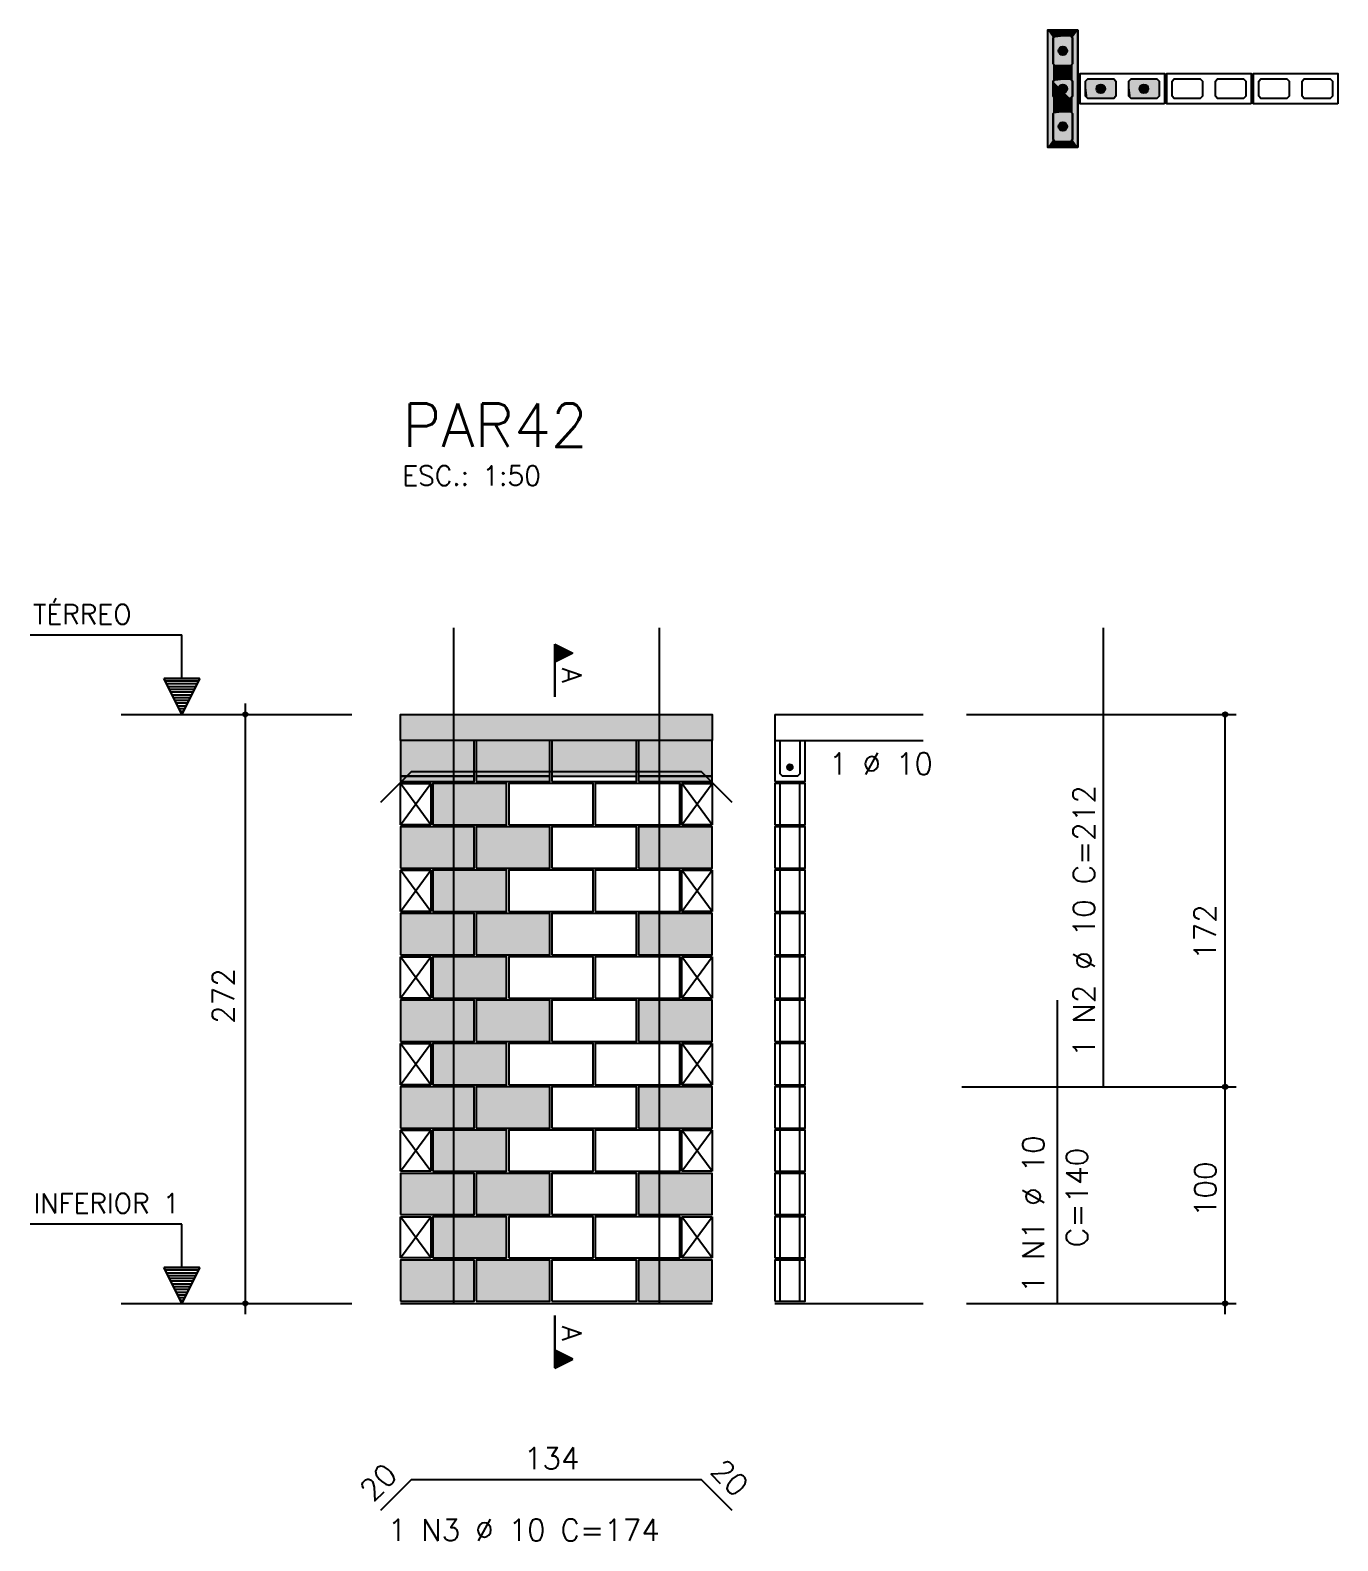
# Model space of a CAD drawing. Extents: x -1.9 to 86, y -1.6 to 60.9.
# Drawn here: x 38.68 to 50.76, y 31.31 to 45.26 of the extents above; entities that cross this region are included whole.
import ezdxf

# ---------------------------------------------------------------- set-up
doc = ezdxf.new("R2010")
doc.units = 0
doc.header["$MEASUREMENT"] = 0
for name, color, linetype in [('PENA_01', 1, 'CONTINUOUS'), ('PENA_02', 2, 'CONTINUOUS'), ('PENA_03', 3, 'CONTINUOUS'), ('PENA_05', 5, 'CONTINUOUS'), ('PENA_06', 6, 'CONTINUOUS'), ('PENA_09', 254, 'CONTINUOUS'), ('PENA_11', 252, 'CONTINUOUS'), ('PENA_19', 240, 'CONTINUOUS'), ('PENA_21', 100, 'CONTINUOUS')]:
    doc.layers.add(name, color=color, linetype=linetype)
doc.styles.get("Standard").update_dxf_attribs({"font": 'ROMANS.SHX'})

msp = doc.modelspace()

# ---------------------------------------------------------------- linework, layer by layer
at = {"layer": 'PENA_01', "linetype": 'Continuous'}
for p, q in [((39.519921, 38.945299), (41.650785, 38.945299)), ((42.098277, 38.375299), (42.778277, 38.375299)), ((42.798277, 38.375299), (43.478277, 38.375299)), ((43.498277, 38.375299), (44.278277, 38.375299)), ((44.298277, 38.375299), (44.978277, 38.375299)), ((39.519921, 33.505299), (41.650785, 33.505299))]:
    msp.add_line(p, q, dxfattribs=at)
for points in [[(48.286331, 44.933259), (48.306331, 44.953259), (48.306331, 45.193259), (48.286331, 45.213259), (48.146331, 45.213259), (48.126331, 45.193259), (48.126331, 44.953259), (48.146331, 44.933259), (48.286331, 44.933259)], [(48.286331, 44.633259), (48.306331, 44.653259), (48.306331, 44.793259), (48.286331, 44.813259), (48.146331, 44.813259), (48.126331, 44.793259), (48.126331, 44.653259), (48.146331, 44.633259), (48.286331, 44.633259)], [(48.706331, 44.653259), (48.686331, 44.633259), (48.446331, 44.633259), (48.426331, 44.653259), (48.426331, 44.793259), (48.446331, 44.813259), (48.686331, 44.813259), (48.706331, 44.793259), (48.706331, 44.653259)], [(49.106331, 44.653259), (49.086331, 44.633259), (48.846331, 44.633259), (48.826331, 44.653259), (48.826331, 44.793259), (48.846331, 44.813259), (49.086331, 44.813259), (49.106331, 44.793259), (49.106331, 44.653259)], [(49.506331, 44.653259), (49.486331, 44.633259), (49.246331, 44.633259), (49.226331, 44.653259), (49.226331, 44.793259), (49.246331, 44.813259), (49.486331, 44.813259), (49.506331, 44.793259), (49.506331, 44.653259)], [(49.906331, 44.653259), (49.886331, 44.633259), (49.646331, 44.633259), (49.626331, 44.653259), (49.626331, 44.793259), (49.646331, 44.813259), (49.886331, 44.813259), (49.906331, 44.793259), (49.906331, 44.653259)], [(50.306331, 44.653259), (50.286331, 44.633259), (50.046331, 44.633259), (50.026331, 44.653259), (50.026331, 44.793259), (50.046331, 44.813259), (50.286331, 44.813259), (50.306331, 44.793259), (50.306331, 44.653259)], [(50.706331, 44.653259), (50.686331, 44.633259), (50.446331, 44.633259), (50.426331, 44.653259), (50.426331, 44.793259), (50.446331, 44.813259), (50.686331, 44.813259), (50.706331, 44.793259), (50.706331, 44.653259)], [(48.286331, 44.233259), (48.306331, 44.253259), (48.306331, 44.493259), (48.286331, 44.513259), (48.146331, 44.513259), (48.126331, 44.493259), (48.126331, 44.253259), (48.146331, 44.233259), (48.286331, 44.233259)]]:
    msp.add_lwpolyline(points, dxfattribs=at)
at = {"layer": 'PENA_02', "linetype": 'Continuous'}
for p, q in [((48.356331, 45.263259), (48.076331, 45.263259)), ((48.076331, 45.263259), (48.076331, 44.183259)), ((48.356331, 44.183259), (48.356331, 45.263259)), ((48.076331, 44.183259), (48.356331, 44.183259)), ((42.098277, 37.925299), (42.098277, 38.305299)), ((42.098277, 38.305299), (42.378277, 38.305299)), ((42.378277, 38.305299), (42.378277, 37.925299)), ((44.698277, 37.925299), (44.698277, 38.305299)), ((44.698277, 38.305299), (44.978277, 38.305299)), ((44.978277, 38.305299), (44.978277, 37.925299)), ((42.378277, 37.925299), (42.098277, 37.925299)), ((44.978277, 37.925299), (44.698277, 37.925299)), ((42.098277, 37.125299), (42.098277, 37.505299)), ((42.098277, 37.505299), (42.378277, 37.505299)), ((42.378277, 37.505299), (42.378277, 37.125299)), ((44.698277, 37.125299), (44.698277, 37.505299)), ((44.698277, 37.505299), (44.978277, 37.505299)), ((44.978277, 37.505299), (44.978277, 37.125299)), ((42.378277, 37.125299), (42.098277, 37.125299)), ((44.978277, 37.125299), (44.698277, 37.125299)), ((42.098277, 36.325299), (42.098277, 36.705299)), ((42.098277, 36.705299), (42.378277, 36.705299)), ((42.378277, 36.705299), (42.378277, 36.325299)), ((44.698277, 36.325299), (44.698277, 36.705299)), ((44.698277, 36.705299), (44.978277, 36.705299)), ((44.978277, 36.705299), (44.978277, 36.325299)), ((42.378277, 36.325299), (42.098277, 36.325299)), ((44.978277, 36.325299), (44.698277, 36.325299)), ((42.098277, 35.525299), (42.098277, 35.905299)), ((42.098277, 35.905299), (42.378277, 35.905299)), ((42.378277, 35.905299), (42.378277, 35.525299)), ((44.698277, 35.525299), (44.698277, 35.905299)), ((44.698277, 35.905299), (44.978277, 35.905299)), ((44.978277, 35.905299), (44.978277, 35.525299)), ((42.378277, 35.525299), (42.098277, 35.525299)), ((44.978277, 35.525299), (44.698277, 35.525299)), ((42.098277, 34.725299), (42.098277, 35.105299)), ((42.098277, 35.105299), (42.378277, 35.105299)), ((42.378277, 35.105299), (42.378277, 34.725299)), ((44.698277, 34.725299), (44.698277, 35.105299)), ((44.698277, 35.105299), (44.978277, 35.105299)), ((44.978277, 35.105299), (44.978277, 34.725299)), ((42.378277, 34.725299), (42.098277, 34.725299)), ((44.978277, 34.725299), (44.698277, 34.725299)), ((42.098277, 33.925299), (42.098277, 34.305299)), ((42.098277, 34.305299), (42.378277, 34.305299)), ((42.378277, 34.305299), (42.378277, 33.925299)), ((44.698277, 33.925299), (44.698277, 34.305299)), ((44.698277, 34.305299), (44.978277, 34.305299)), ((44.978277, 34.305299), (44.978277, 33.925299)), ((42.378277, 33.925299), (42.098277, 33.925299)), ((44.978277, 33.925299), (44.698277, 33.925299)), ((42.098277, 33.505299), (44.978277, 33.505299))]:
    msp.add_line(p, q, dxfattribs=at)
for points in [[(49.156331, 44.583259), (48.376331, 44.583259), (48.376331, 44.863259), (49.156331, 44.863259), (49.156331, 44.583259)], [(49.956331, 44.583259), (49.176331, 44.583259), (49.176331, 44.863259), (49.956331, 44.863259), (49.956331, 44.583259)], [(50.756331, 44.583259), (49.976331, 44.583259), (49.976331, 44.863259), (50.756331, 44.863259), (50.756331, 44.583259)], [(42.098277, 38.705299), (42.098277, 38.945299), (44.978277, 38.945299), (44.978277, 38.705299), (42.098277, 38.705299)], [(42.098277, 38.325299), (42.778277, 38.325299), (42.778277, 38.705299), (42.098277, 38.705299), (42.098277, 38.325299)], [(42.798277, 38.325299), (43.478277, 38.325299), (43.478277, 38.705299), (42.798277, 38.705299), (42.798277, 38.325299)], [(43.498277, 38.325299), (44.278277, 38.325299), (44.278277, 38.705299), (43.498277, 38.705299), (43.498277, 38.325299)], [(44.298277, 38.325299), (44.978277, 38.325299), (44.978277, 38.705299), (44.298277, 38.705299), (44.298277, 38.325299)], [(42.398277, 37.925299), (43.078277, 37.925299), (43.078277, 38.305299), (42.398277, 38.305299), (42.398277, 37.925299)], [(43.098277, 37.925299), (43.878277, 37.925299), (43.878277, 38.305299), (43.098277, 38.305299), (43.098277, 37.925299)], [(43.898277, 37.925299), (44.678277, 37.925299), (44.678277, 38.305299), (43.898277, 38.305299), (43.898277, 37.925299)], [(42.098277, 37.525299), (42.778277, 37.525299), (42.778277, 37.905299), (42.098277, 37.905299), (42.098277, 37.525299)], [(42.798277, 37.525299), (43.478277, 37.525299), (43.478277, 37.905299), (42.798277, 37.905299), (42.798277, 37.525299)], [(43.498277, 37.525299), (44.278277, 37.525299), (44.278277, 37.905299), (43.498277, 37.905299), (43.498277, 37.525299)], [(44.298277, 37.525299), (44.978277, 37.525299), (44.978277, 37.905299), (44.298277, 37.905299), (44.298277, 37.525299)], [(42.398277, 37.125299), (43.078277, 37.125299), (43.078277, 37.505299), (42.398277, 37.505299), (42.398277, 37.125299)], [(43.098277, 37.125299), (43.878277, 37.125299), (43.878277, 37.505299), (43.098277, 37.505299), (43.098277, 37.125299)], [(43.898277, 37.125299), (44.678277, 37.125299), (44.678277, 37.505299), (43.898277, 37.505299), (43.898277, 37.125299)], [(42.098277, 36.725299), (42.778277, 36.725299), (42.778277, 37.105299), (42.098277, 37.105299), (42.098277, 36.725299)], [(42.798277, 36.725299), (43.478277, 36.725299), (43.478277, 37.105299), (42.798277, 37.105299), (42.798277, 36.725299)], [(43.498277, 36.725299), (44.278277, 36.725299), (44.278277, 37.105299), (43.498277, 37.105299), (43.498277, 36.725299)], [(44.298277, 36.725299), (44.978277, 36.725299), (44.978277, 37.105299), (44.298277, 37.105299), (44.298277, 36.725299)], [(42.398277, 36.325299), (43.078277, 36.325299), (43.078277, 36.705299), (42.398277, 36.705299), (42.398277, 36.325299)], [(43.098277, 36.325299), (43.878277, 36.325299), (43.878277, 36.705299), (43.098277, 36.705299), (43.098277, 36.325299)], [(43.898277, 36.325299), (44.678277, 36.325299), (44.678277, 36.705299), (43.898277, 36.705299), (43.898277, 36.325299)], [(42.098277, 35.925299), (42.778277, 35.925299), (42.778277, 36.305299), (42.098277, 36.305299), (42.098277, 35.925299)], [(42.798277, 35.925299), (43.478277, 35.925299), (43.478277, 36.305299), (42.798277, 36.305299), (42.798277, 35.925299)], [(43.498277, 35.925299), (44.278277, 35.925299), (44.278277, 36.305299), (43.498277, 36.305299), (43.498277, 35.925299)], [(44.298277, 35.925299), (44.978277, 35.925299), (44.978277, 36.305299), (44.298277, 36.305299), (44.298277, 35.925299)], [(42.398277, 35.525299), (43.078277, 35.525299), (43.078277, 35.905299), (42.398277, 35.905299), (42.398277, 35.525299)], [(43.098277, 35.525299), (43.878277, 35.525299), (43.878277, 35.905299), (43.098277, 35.905299), (43.098277, 35.525299)], [(43.898277, 35.525299), (44.678277, 35.525299), (44.678277, 35.905299), (43.898277, 35.905299), (43.898277, 35.525299)], [(42.098277, 35.125299), (42.778277, 35.125299), (42.778277, 35.505299), (42.098277, 35.505299), (42.098277, 35.125299)], [(42.798277, 35.125299), (43.478277, 35.125299), (43.478277, 35.505299), (42.798277, 35.505299), (42.798277, 35.125299)], [(43.498277, 35.125299), (44.278277, 35.125299), (44.278277, 35.505299), (43.498277, 35.505299), (43.498277, 35.125299)], [(44.298277, 35.125299), (44.978277, 35.125299), (44.978277, 35.505299), (44.298277, 35.505299), (44.298277, 35.125299)], [(42.398277, 34.725299), (43.078277, 34.725299), (43.078277, 35.105299), (42.398277, 35.105299), (42.398277, 34.725299)], [(43.098277, 34.725299), (43.878277, 34.725299), (43.878277, 35.105299), (43.098277, 35.105299), (43.098277, 34.725299)], [(43.898277, 34.725299), (44.678277, 34.725299), (44.678277, 35.105299), (43.898277, 35.105299), (43.898277, 34.725299)], [(42.098277, 34.325299), (42.778277, 34.325299), (42.778277, 34.705299), (42.098277, 34.705299), (42.098277, 34.325299)], [(42.798277, 34.325299), (43.478277, 34.325299), (43.478277, 34.705299), (42.798277, 34.705299), (42.798277, 34.325299)], [(43.498277, 34.325299), (44.278277, 34.325299), (44.278277, 34.705299), (43.498277, 34.705299), (43.498277, 34.325299)], [(44.298277, 34.325299), (44.978277, 34.325299), (44.978277, 34.705299), (44.298277, 34.705299), (44.298277, 34.325299)], [(42.398277, 33.925299), (43.078277, 33.925299), (43.078277, 34.305299), (42.398277, 34.305299), (42.398277, 33.925299)], [(43.098277, 33.925299), (43.878277, 33.925299), (43.878277, 34.305299), (43.098277, 34.305299), (43.098277, 33.925299)], [(43.898277, 33.925299), (44.678277, 33.925299), (44.678277, 34.305299), (43.898277, 34.305299), (43.898277, 33.925299)], [(42.098277, 33.525299), (42.778277, 33.525299), (42.778277, 33.905299), (42.098277, 33.905299), (42.098277, 33.525299)], [(42.798277, 33.525299), (43.478277, 33.525299), (43.478277, 33.905299), (42.798277, 33.905299), (42.798277, 33.525299)], [(43.498277, 33.525299), (44.278277, 33.525299), (44.278277, 33.905299), (43.498277, 33.905299), (43.498277, 33.525299)], [(44.298277, 33.525299), (44.978277, 33.525299), (44.978277, 33.905299), (44.298277, 33.905299), (44.298277, 33.525299)]]:
    msp.add_lwpolyline(points, dxfattribs=at)
for centre, radius in [((40.666067, 38.945299), 0.02), ((40.666067, 38.945299), 0.01), ((49.716328, 38.945299), 0.02), ((49.716328, 38.945299), 0.01), ((49.716328, 35.505299), 0.02), ((49.716328, 35.505299), 0.01), ((40.666067, 33.505299), 0.02), ((40.666067, 33.505299), 0.01), ((49.716328, 33.505299), 0.02), ((49.716328, 33.505299), 0.01)]:
    msp.add_circle(centre, radius, dxfattribs=at)
at = {"layer": 'PENA_03', "linetype": 'Continuous'}
for p, q in [((40.07892, 39.677164), (38.67892, 39.677164)), ((40.07892, 39.277164), (40.07892, 39.677164)), ((40.08032, 39.277164), (40.08032, 39.678564)), ((43.523933, 39.106614), (43.523933, 39.592996)), ((43.523933, 39.592996), (43.689866, 39.51003)), ((43.524628, 39.591868), (43.688305, 39.51003)), ((43.689866, 39.51003), (43.524628, 39.427411)), ((43.524629, 39.591868), (43.524629, 39.428191)), ((43.688305, 39.51003), (43.524629, 39.428191)), ((43.536697, 39.586614), (43.536697, 39.433445)), ((43.549461, 39.580232), (43.549461, 39.439827)), ((43.562225, 39.57385), (43.562225, 39.446209)), ((43.574989, 39.567468), (43.574989, 39.452591)), ((43.587753, 39.561086), (43.587753, 39.458973)), ((43.600517, 39.554704), (43.600517, 39.465355)), ((43.613281, 39.548322), (43.613281, 39.471737)), ((43.626045, 39.54194), (43.626045, 39.478119)), ((43.638809, 39.535558), (43.638809, 39.484501)), ((43.651573, 39.529176), (43.651573, 39.490883)), ((43.664338, 39.522794), (43.664338, 39.497265)), ((43.677102, 39.516412), (43.677102, 39.503648)), ((43.524629, 39.427411), (43.524629, 39.106614)), ((40.07962, 38.945299), (39.913687, 39.277164)), ((39.913687, 39.277164), (40.07892, 39.277164)), ((40.07962, 38.948421), (39.915943, 39.275773)), ((40.243296, 39.275773), (39.915943, 39.275773)), ((40.232789, 39.251636), (39.92645, 39.251636)), ((40.220025, 39.226108), (39.939215, 39.226108)), ((40.207261, 39.20058), (39.951979, 39.20058)), ((40.245553, 39.277164), (40.07962, 38.945299)), ((40.243296, 39.275774), (40.07962, 38.94842)), ((40.08032, 39.277164), (40.245553, 39.277164)), ((40.194496, 39.175052), (39.964743, 39.175052)), ((40.181732, 39.149524), (39.977507, 39.149524)), ((40.168968, 39.123996), (39.990271, 39.123996)), ((40.156204, 39.098468), (40.003035, 39.098468)), ((40.14344, 39.07294), (40.015799, 39.07294)), ((40.130676, 39.047412), (40.028563, 39.047412)), ((40.117912, 39.021884), (40.041327, 39.021884)), ((40.105148, 38.996355), (40.054091, 38.996355)), ((40.092384, 38.970827), (40.066856, 38.970827)), ((40.666067, 33.404766), (40.666067, 39.045299)), ((45.556333, 38.945299), (45.556333, 38.325299)), ((45.556333, 38.945299), (46.927012, 38.945299)), ((47.327012, 38.945299), (49.816328, 38.945299)), ((49.716328, 33.404766), (49.716328, 38.945299)), ((45.556333, 38.705299), (46.927012, 38.705299)), ((42.378277, 37.925299), (42.098277, 38.305299)), ((42.098277, 37.925299), (42.378277, 38.305299)), ((44.978277, 37.925299), (44.698277, 38.305299)), ((44.698277, 37.925299), (44.978277, 38.305299)), ((45.606333, 37.925299), (45.606333, 38.305299)), ((45.786333, 37.925299), (45.786333, 38.305299)), ((45.606333, 37.525299), (45.606333, 37.905299)), ((45.786333, 37.525299), (45.786333, 37.905299)), ((42.378277, 37.125299), (42.098277, 37.505299)), ((42.098277, 37.125299), (42.378277, 37.505299)), ((44.978277, 37.125299), (44.698277, 37.505299)), ((44.698277, 37.125299), (44.978277, 37.505299)), ((45.606333, 37.125299), (45.606333, 37.505299)), ((45.786333, 37.125299), (45.786333, 37.505299)), ((45.606333, 36.725299), (45.606333, 37.105299)), ((45.786333, 36.725299), (45.786333, 37.105299)), ((42.378277, 36.325299), (42.098277, 36.705299)), ((42.098277, 36.325299), (42.378277, 36.705299)), ((44.978277, 36.325299), (44.698277, 36.705299)), ((44.698277, 36.325299), (44.978277, 36.705299)), ((45.606333, 36.325299), (45.606333, 36.705299)), ((45.786333, 36.325299), (45.786333, 36.705299)), ((45.606333, 35.925299), (45.606333, 36.305299)), ((45.786333, 35.925299), (45.786333, 36.305299)), ((42.378277, 35.525299), (42.098277, 35.905299)), ((42.098277, 35.525299), (42.378277, 35.905299)), ((44.978277, 35.525299), (44.698277, 35.905299)), ((44.698277, 35.525299), (44.978277, 35.905299)), ((45.606333, 35.525299), (45.606333, 35.905299)), ((45.786333, 35.525299), (45.786333, 35.905299)), ((45.606333, 35.125299), (45.606333, 35.505299)), ((45.786333, 35.125299), (45.786333, 35.505299)), ((47.285081, 35.505299), (49.816328, 35.505299)), ((42.378277, 34.725299), (42.098277, 35.105299)), ((42.098277, 34.725299), (42.378277, 35.105299)), ((44.978277, 34.725299), (44.698277, 35.105299)), ((44.698277, 34.725299), (44.978277, 35.105299)), ((45.606333, 34.725299), (45.606333, 35.105299)), ((45.786333, 34.725299), (45.786333, 35.105299)), ((45.606333, 34.325299), (45.606333, 34.705299)), ((45.786333, 34.325299), (45.786333, 34.705299)), ((40.07892, 34.237164), (38.67892, 34.237164)), ((40.07892, 33.837164), (40.07892, 34.237164)), ((40.08032, 33.837164), (40.08032, 34.238564)), ((42.378277, 33.925299), (42.098277, 34.305299)), ((42.098277, 33.925299), (42.378277, 34.305299)), ((44.978277, 33.925299), (44.698277, 34.305299)), ((44.698277, 33.925299), (44.978277, 34.305299)), ((45.606333, 33.925299), (45.606333, 34.305299)), ((45.786333, 33.925299), (45.786333, 34.305299)), ((45.606333, 33.525299), (45.606333, 33.905299)), ((45.786333, 33.525299), (45.786333, 33.905299)), ((40.07962, 33.505299), (39.913687, 33.837164)), ((39.913687, 33.837164), (40.07892, 33.837164)), ((40.07962, 33.508421), (39.915943, 33.835773)), ((40.243296, 33.835773), (39.915943, 33.835773)), ((40.232789, 33.811636), (39.92645, 33.811636)), ((40.220025, 33.786108), (39.939215, 33.786108)), ((40.207261, 33.76058), (39.951979, 33.76058)), ((40.245553, 33.837164), (40.07962, 33.505299)), ((40.243296, 33.835774), (40.07962, 33.50842)), ((40.08032, 33.837164), (40.245553, 33.837164)), ((40.194496, 33.735052), (39.964743, 33.735052)), ((40.181732, 33.709524), (39.977507, 33.709524)), ((40.168968, 33.683996), (39.990271, 33.683996)), ((40.156204, 33.658468), (40.003035, 33.658468)), ((40.14344, 33.63294), (40.015799, 33.63294)), ((40.130676, 33.607412), (40.028563, 33.607412)), ((40.117912, 33.581884), (40.041327, 33.581884)), ((40.105148, 33.556355), (40.054091, 33.556355)), ((40.092384, 33.530827), (40.066856, 33.530827)), ((45.556333, 33.505299), (46.927012, 33.505299)), ((47.327012, 33.505299), (49.816328, 33.505299)), ((43.523933, 33.394441), (43.523933, 32.908059)), ((43.524629, 33.073644), (43.524629, 33.394441)), ((43.689866, 32.991025), (43.524628, 33.073644)), ((43.524629, 32.909187), (43.524629, 33.072864)), ((43.688305, 32.991025), (43.524629, 33.072864)), ((43.536697, 32.914441), (43.536697, 33.06761)), ((43.523933, 32.908059), (43.689866, 32.991025)), ((43.524628, 32.909187), (43.688305, 32.991025)), ((43.549461, 32.920823), (43.549461, 33.061228)), ((43.562225, 32.927205), (43.562225, 33.054846)), ((43.574989, 32.933587), (43.574989, 33.048464)), ((43.587753, 32.939969), (43.587753, 33.042082)), ((43.600517, 32.946351), (43.600517, 33.0357)), ((43.613281, 32.952733), (43.613281, 33.029318)), ((43.626045, 32.959115), (43.626045, 33.022936)), ((43.638809, 32.965497), (43.638809, 33.016554)), ((43.651573, 32.971879), (43.651573, 33.010172)), ((43.664338, 32.978261), (43.664338, 33.00379)), ((43.677102, 32.984643), (43.677102, 32.997407))]:
    msp.add_line(p, q, dxfattribs=at)
for points in [[(48.286331, 45.213259), (48.306331, 45.193259), (48.306331, 44.953259), (48.286331, 44.933259), (48.146331, 44.933259), (48.126331, 44.953259), (48.126331, 45.193259), (48.146331, 45.213259), (48.286331, 45.213259)], [(48.126331, 44.793259), (48.146331, 44.813259), (48.286331, 44.813259), (48.306331, 44.793259), (48.306331, 44.653259), (48.286331, 44.633259), (48.146331, 44.633259), (48.126331, 44.653259), (48.126331, 44.793259)], [(48.426331, 44.793259), (48.446331, 44.813259), (48.686331, 44.813259), (48.706331, 44.793259), (48.706331, 44.653259), (48.686331, 44.633259), (48.446331, 44.633259), (48.426331, 44.653259), (48.426331, 44.793259)], [(48.826331, 44.793259), (48.846331, 44.813259), (49.086331, 44.813259), (49.106331, 44.793259), (49.106331, 44.653259), (49.086331, 44.633259), (48.846331, 44.633259), (48.826331, 44.653259), (48.826331, 44.793259)], [(48.286331, 44.513259), (48.306331, 44.493259), (48.306331, 44.253259), (48.286331, 44.233259), (48.146331, 44.233259), (48.126331, 44.253259), (48.126331, 44.493259), (48.146331, 44.513259), (48.286331, 44.513259)], [(45.556333, 38.325299), (45.836333, 38.325299), (45.836333, 38.705299)], [(45.786333, 38.705299), (45.786333, 38.395299), (45.766333, 38.375299), (45.626333, 38.375299), (45.606333, 38.395299), (45.606333, 38.705299)], [(45.720882, 38.456289), (45.71872, 38.466457), (45.71261, 38.474867), (45.703607, 38.480065), (45.693268, 38.481152), (45.683382, 38.47794), (45.675656, 38.470984), (45.671428, 38.461487), (45.671428, 38.451091), (45.675656, 38.441594), (45.683382, 38.434638), (45.693268, 38.431426), (45.703607, 38.432512), (45.71261, 38.43771), (45.71872, 38.44612), (45.720882, 38.456289)], [(45.556333, 37.925299), (45.836333, 37.925299), (45.836333, 38.305299), (45.556333, 38.305299), (45.556333, 37.925299)], [(45.556333, 37.525299), (45.836333, 37.525299), (45.836333, 37.905299), (45.556333, 37.905299), (45.556333, 37.525299)], [(45.556333, 37.125299), (45.836333, 37.125299), (45.836333, 37.505299), (45.556333, 37.505299), (45.556333, 37.125299)], [(45.556333, 36.725299), (45.836333, 36.725299), (45.836333, 37.105299), (45.556333, 37.105299), (45.556333, 36.725299)], [(45.556333, 36.325299), (45.836333, 36.325299), (45.836333, 36.705299), (45.556333, 36.705299), (45.556333, 36.325299)], [(45.556333, 35.925299), (45.836333, 35.925299), (45.836333, 36.305299), (45.556333, 36.305299), (45.556333, 35.925299)], [(45.556333, 35.525299), (45.836333, 35.525299), (45.836333, 35.905299), (45.556333, 35.905299), (45.556333, 35.525299)], [(45.556333, 35.125299), (45.836333, 35.125299), (45.836333, 35.505299), (45.556333, 35.505299), (45.556333, 35.125299)], [(45.556333, 34.725299), (45.836333, 34.725299), (45.836333, 35.105299), (45.556333, 35.105299), (45.556333, 34.725299)], [(45.556333, 34.325299), (45.836333, 34.325299), (45.836333, 34.705299), (45.556333, 34.705299), (45.556333, 34.325299)], [(45.556333, 33.925299), (45.836333, 33.925299), (45.836333, 34.305299), (45.556333, 34.305299), (45.556333, 33.925299)], [(45.556333, 33.525299), (45.836333, 33.525299), (45.836333, 33.905299), (45.556333, 33.905299), (45.556333, 33.525299)]]:
    msp.add_lwpolyline(points, dxfattribs=at)
for centre, radius in [((48.216331, 45.073259), 0.04), ((48.216331, 44.723259), 0.04), ((48.566331, 44.723259), 0.04), ((48.966331, 44.723259), 0.04), ((48.216331, 44.373259), 0.04), ((45.695882, 38.456289), 0.025)]:
    msp.add_circle(centre, radius, dxfattribs=at)
for points in [[(48.256331, 45.073259), (48.196331, 45.1079), (48.178743, 45.08694)], [(48.256331, 45.073259), (48.178743, 45.08694), (48.178743, 45.059578)], [(48.256331, 45.073259), (48.178743, 45.059578), (48.196331, 45.038618)], [(48.256331, 45.073259), (48.223277, 45.112652), (48.196331, 45.1079)], [(48.256331, 45.073259), (48.196331, 45.038618), (48.223277, 45.033867)], [(48.256331, 45.073259), (48.246973, 45.098971), (48.223277, 45.112652)], [(48.256331, 45.073259), (48.223277, 45.033867), (48.246973, 45.047548)], [(48.256331, 45.073259), (48.246973, 45.047548), (48.256331, 45.073259)], [(48.256331, 44.723259), (48.196331, 44.7579), (48.178743, 44.73694)], [(48.256331, 44.723259), (48.178743, 44.73694), (48.178743, 44.709578)], [(48.256331, 44.723259), (48.178743, 44.709578), (48.196331, 44.688618)], [(48.256331, 44.723259), (48.223277, 44.762652), (48.196331, 44.7579)], [(48.256331, 44.723259), (48.196331, 44.688618), (48.223277, 44.683867)], [(48.256331, 44.723259), (48.246973, 44.748971), (48.223277, 44.762652)], [(48.256331, 44.723259), (48.223277, 44.683867), (48.246973, 44.697548)], [(48.256331, 44.723259), (48.246973, 44.697548), (48.256331, 44.723259)], [(48.606331, 44.723259), (48.546331, 44.7579), (48.528743, 44.73694)], [(48.606331, 44.723259), (48.528743, 44.73694), (48.528743, 44.709578)], [(48.606331, 44.723259), (48.528743, 44.709578), (48.546331, 44.688618)], [(48.606331, 44.723259), (48.573277, 44.762652), (48.546331, 44.7579)], [(48.606331, 44.723259), (48.546331, 44.688618), (48.573277, 44.683867)], [(48.606331, 44.723259), (48.596973, 44.748971), (48.573277, 44.762652)], [(48.606331, 44.723259), (48.573277, 44.683867), (48.596973, 44.697548)], [(48.606331, 44.723259), (48.596973, 44.697548), (48.606331, 44.723259)], [(49.006331, 44.723259), (48.946331, 44.7579), (48.928743, 44.73694)], [(49.006331, 44.723259), (48.928743, 44.73694), (48.928743, 44.709578)], [(49.006331, 44.723259), (48.928743, 44.709578), (48.946331, 44.688618)], [(49.006331, 44.723259), (48.973277, 44.762652), (48.946331, 44.7579)], [(49.006331, 44.723259), (48.946331, 44.688618), (48.973277, 44.683867)], [(49.006331, 44.723259), (48.996973, 44.748971), (48.973277, 44.762652)], [(49.006331, 44.723259), (48.973277, 44.683867), (48.996973, 44.697548)], [(49.006331, 44.723259), (48.996973, 44.697548), (49.006331, 44.723259)], [(48.256331, 44.373259), (48.196331, 44.4079), (48.178743, 44.38694)], [(48.256331, 44.373259), (48.178743, 44.38694), (48.178743, 44.359578)], [(48.256331, 44.373259), (48.178743, 44.359578), (48.196331, 44.338618)], [(48.256331, 44.373259), (48.223277, 44.412652), (48.196331, 44.4079)], [(48.256331, 44.373259), (48.196331, 44.338618), (48.223277, 44.333867)], [(48.256331, 44.373259), (48.246973, 44.398971), (48.223277, 44.412652)], [(48.256331, 44.373259), (48.223277, 44.333867), (48.246973, 44.347548)], [(48.256331, 44.373259), (48.246973, 44.347548), (48.256331, 44.373259)], [(45.720882, 38.456289), (45.675656, 38.470984), (45.671428, 38.461487)], [(45.720882, 38.456289), (45.671428, 38.461487), (45.671428, 38.451091)], [(45.720882, 38.456289), (45.671428, 38.451091), (45.675656, 38.441594)], [(45.720882, 38.456289), (45.683382, 38.47794), (45.672389, 38.464839)], [(45.720882, 38.456289), (45.672389, 38.464839), (45.672389, 38.447738)], [(45.720882, 38.456289), (45.672389, 38.447738), (45.683382, 38.434638)], [(45.720882, 38.456289), (45.683382, 38.47794), (45.675656, 38.470984)], [(45.720882, 38.456289), (45.675656, 38.441594), (45.683382, 38.434638)], [(45.720882, 38.456289), (45.693268, 38.481152), (45.683382, 38.47794)], [(45.720882, 38.456289), (45.700223, 38.480909), (45.683382, 38.47794)], [(45.720882, 38.456289), (45.683382, 38.434638), (45.700223, 38.431669)], [(45.720882, 38.456289), (45.683382, 38.434638), (45.693268, 38.431426)], [(45.720882, 38.456289), (45.703607, 38.480065), (45.693268, 38.481152)], [(45.720882, 38.456289), (45.693268, 38.431426), (45.703607, 38.432512)], [(45.720882, 38.456289), (45.715033, 38.472359), (45.700223, 38.480909)], [(45.720882, 38.456289), (45.700223, 38.431669), (45.715033, 38.440219)], [(45.720882, 38.456289), (45.71261, 38.474867), (45.703607, 38.480065)], [(45.720882, 38.456289), (45.703607, 38.432512), (45.71261, 38.43771)], [(45.720882, 38.456289), (45.71872, 38.466457), (45.71261, 38.474867)], [(45.720882, 38.456289), (45.71261, 38.43771), (45.71872, 38.44612)], [(45.720882, 38.456289), (45.715033, 38.440219), (45.720882, 38.456289)], [(45.720882, 38.456289), (45.71872, 38.44612), (45.720882, 38.456289)]]:
    msp.add_solid(points, dxfattribs=at)
at = {"layer": 'PENA_05', "linetype": 'Continuous'}
for p, q in [((48.592578, 35.505299), (48.592578, 39.745299)), ((42.198277, 38.415299), (41.915434, 38.132456)), ((44.878277, 38.415299), (42.198277, 38.415299)), ((45.16112, 38.132456), (44.878277, 38.415299)), ((48.166654, 33.505299), (48.166654, 36.305299)), ((42.198277, 31.875011), (41.915434, 31.592168)), ((44.878277, 31.875011), (42.198277, 31.875011)), ((45.16112, 31.592168), (44.878277, 31.875011))]:
    msp.add_line(p, q, dxfattribs=at)
for points in [[(42.588277, 39.745299), (42.588277, 33.505299)], [(44.487754, 39.745299), (44.487754, 33.505299)]]:
    msp.add_lwpolyline(points, dxfattribs=at)
at = {"layer": 'PENA_09', "linetype": 'Continuous'}
for points in [[(42.098277, 38.375299), (42.778277, 38.375299), (42.778277, 38.705299), (42.098277, 38.705299), (42.098277, 38.375299)], [(42.798277, 38.375299), (43.478277, 38.375299), (43.478277, 38.705299), (42.798277, 38.705299), (42.798277, 38.375299)], [(43.498277, 38.375299), (44.278277, 38.375299), (44.278277, 38.705299), (43.498277, 38.705299), (43.498277, 38.375299)], [(44.298277, 38.375299), (44.978277, 38.375299), (44.978277, 38.705299), (44.298277, 38.705299), (44.298277, 38.375299)]]:
    msp.add_lwpolyline(points, dxfattribs=at)
for points in [[(42.098277, 38.375299), (42.778277, 38.375299), (42.778277, 38.705299)], [(42.098277, 38.375299), (42.778277, 38.705299), (42.098277, 38.705299)], [(42.098277, 38.375299), (42.098277, 38.705299), (42.098277, 38.375299)], [(42.798277, 38.375299), (43.478277, 38.375299), (43.478277, 38.705299)], [(42.798277, 38.375299), (43.478277, 38.705299), (42.798277, 38.705299)], [(42.798277, 38.375299), (42.798277, 38.705299), (42.798277, 38.375299)], [(43.498277, 38.375299), (44.278277, 38.375299), (44.278277, 38.705299)], [(43.498277, 38.375299), (44.278277, 38.705299), (43.498277, 38.705299)], [(43.498277, 38.375299), (43.498277, 38.705299), (43.498277, 38.375299)], [(44.298277, 38.375299), (44.978277, 38.375299), (44.978277, 38.705299)], [(44.298277, 38.375299), (44.978277, 38.705299), (44.298277, 38.705299)], [(44.298277, 38.375299), (44.298277, 38.705299), (44.298277, 38.375299)]]:
    msp.add_solid(points, dxfattribs=at)
at = {"layer": 'PENA_11', "linetype": 'Continuous'}
for points in [[(48.286331, 45.213259), (48.146331, 44.933259), (48.126331, 44.953259)], [(48.286331, 45.213259), (48.126331, 44.953259), (48.126331, 45.193259)], [(48.286331, 45.213259), (48.126331, 45.193259), (48.146331, 45.213259)], [(48.286331, 45.213259), (48.286331, 44.933259), (48.146331, 44.933259)], [(48.286331, 45.213259), (48.146331, 45.213259), (48.286331, 45.213259)], [(48.286331, 45.213259), (48.306331, 45.193259), (48.306331, 44.953259)], [(48.286331, 45.213259), (48.306331, 44.953259), (48.286331, 44.933259)], [(48.126331, 44.793259), (48.146331, 44.813259), (48.286331, 44.813259)], [(48.126331, 44.793259), (48.286331, 44.813259), (48.306331, 44.793259)], [(48.126331, 44.793259), (48.306331, 44.793259), (48.306331, 44.653259)], [(48.126331, 44.793259), (48.306331, 44.653259), (48.286331, 44.633259)], [(48.126331, 44.793259), (48.286331, 44.633259), (48.146331, 44.633259)], [(48.126331, 44.793259), (48.146331, 44.633259), (48.126331, 44.653259)], [(48.126331, 44.793259), (48.126331, 44.653259), (48.126331, 44.793259)], [(48.426331, 44.793259), (48.446331, 44.813259), (48.686331, 44.813259)], [(48.426331, 44.793259), (48.686331, 44.813259), (48.706331, 44.793259)], [(48.426331, 44.793259), (48.706331, 44.793259), (48.706331, 44.653259)], [(48.426331, 44.793259), (48.706331, 44.653259), (48.686331, 44.633259)], [(48.426331, 44.793259), (48.686331, 44.633259), (48.446331, 44.633259)], [(48.426331, 44.793259), (48.446331, 44.633259), (48.426331, 44.653259)], [(48.426331, 44.793259), (48.426331, 44.653259), (48.426331, 44.793259)], [(48.826331, 44.793259), (48.846331, 44.813259), (49.086331, 44.813259)], [(48.826331, 44.793259), (49.086331, 44.813259), (49.106331, 44.793259)], [(48.826331, 44.793259), (49.106331, 44.793259), (49.106331, 44.653259)], [(48.826331, 44.793259), (49.106331, 44.653259), (49.086331, 44.633259)], [(48.826331, 44.793259), (49.086331, 44.633259), (48.846331, 44.633259)], [(48.826331, 44.793259), (48.846331, 44.633259), (48.826331, 44.653259)], [(48.826331, 44.793259), (48.826331, 44.653259), (48.826331, 44.793259)], [(48.286331, 44.513259), (48.146331, 44.233259), (48.126331, 44.253259)], [(48.286331, 44.513259), (48.126331, 44.253259), (48.126331, 44.493259)], [(48.286331, 44.513259), (48.126331, 44.493259), (48.146331, 44.513259)], [(48.286331, 44.513259), (48.286331, 44.233259), (48.146331, 44.233259)], [(48.286331, 44.513259), (48.146331, 44.513259), (48.286331, 44.513259)], [(48.286331, 44.513259), (48.306331, 44.493259), (48.306331, 44.253259)], [(48.286331, 44.513259), (48.306331, 44.253259), (48.286331, 44.233259)], [(42.098277, 38.705299), (42.098277, 38.945299), (44.978277, 38.945299)], [(42.098277, 38.705299), (44.978277, 38.945299), (44.978277, 38.705299)], [(42.098277, 38.705299), (44.978277, 38.705299), (42.098277, 38.705299)]]:
    msp.add_solid(points, dxfattribs=at)
at = {"layer": 'PENA_19', "linetype": 'Continuous'}
for points in [[(48.216331, 44.183259), (48.216331, 44.233259), (48.146331, 44.233259), (48.126331, 44.253259), (48.126331, 44.493259), (48.146331, 44.513259), (48.216331, 44.513259), (48.216331, 44.633259), (48.146331, 44.633259), (48.126331, 44.653259), (48.126331, 44.793259), (48.146331, 44.813259), (48.216331, 44.813259), (48.216331, 44.933259), (48.146331, 44.933259), (48.126331, 44.953259), (48.126331, 45.193259), (48.146331, 45.213259), (48.216331, 45.213259), (48.216331, 45.263259), (48.076331, 45.263259), (48.076331, 44.183259), (48.216331, 44.183259)], [(48.216331, 44.183259), (48.216331, 44.233259), (48.286331, 44.233259), (48.306331, 44.253259), (48.306331, 44.493259), (48.286331, 44.513259), (48.216331, 44.513259), (48.216331, 44.633259), (48.286331, 44.633259), (48.306331, 44.653259), (48.306331, 44.793259), (48.286331, 44.813259), (48.216331, 44.813259), (48.216331, 44.933259), (48.286331, 44.933259), (48.306331, 44.953259), (48.306331, 45.193259), (48.286331, 45.213259), (48.216331, 45.213259), (48.216331, 45.263259), (48.356331, 45.263259), (48.356331, 44.183259), (48.216331, 44.183259)]]:
    msp.add_lwpolyline(points, dxfattribs=at)
for points in [[(48.216331, 45.263259), (48.076331, 45.263259), (48.146331, 45.213259)], [(48.146331, 45.213259), (48.076331, 45.263259), (48.126331, 45.193259)], [(48.076331, 45.263259), (48.126331, 44.253259), (48.126331, 45.193259)], [(48.076331, 44.183259), (48.126331, 44.253259), (48.076331, 45.263259)], [(48.216331, 45.213259), (48.216331, 45.263259), (48.146331, 45.213259)], [(48.356331, 45.263259), (48.286331, 45.213259), (48.216331, 45.213259)], [(48.356331, 45.263259), (48.216331, 45.213259), (48.216331, 45.263259)], [(48.356331, 45.263259), (48.306331, 45.193259), (48.286331, 45.213259)], [(48.306331, 44.953259), (48.356331, 45.263259), (48.306331, 44.793259)], [(48.306331, 44.793259), (48.356331, 45.263259), (48.306331, 44.653259)], [(48.356331, 45.263259), (48.306331, 44.493259), (48.306331, 44.653259)], [(48.356331, 45.263259), (48.306331, 44.253259), (48.306331, 44.493259)], [(48.356331, 44.183259), (48.306331, 44.253259), (48.356331, 45.263259)], [(48.356331, 45.263259), (48.306331, 44.953259), (48.306331, 45.193259)], [(48.126331, 45.193259), (48.126331, 44.253259), (48.126331, 44.493259)], [(48.126331, 44.493259), (48.126331, 45.193259), (48.126331, 44.653259)], [(48.126331, 44.653259), (48.126331, 45.193259), (48.126331, 44.793259)], [(48.126331, 45.193259), (48.126331, 44.953259), (48.126331, 44.793259)], [(48.146331, 44.813259), (48.126331, 44.953259), (48.126331, 44.793259)], [(48.146331, 44.813259), (48.146331, 44.933259), (48.126331, 44.953259)], [(48.216331, 44.813259), (48.146331, 44.933259), (48.146331, 44.813259)], [(48.216331, 44.813259), (48.216331, 44.933259), (48.146331, 44.933259)], [(48.216331, 44.813259), (48.286331, 44.933259), (48.286331, 44.813259)], [(48.286331, 44.933259), (48.216331, 44.813259), (48.216331, 44.933259)], [(48.286331, 44.933259), (48.306331, 44.953259), (48.286331, 44.813259)], [(48.286331, 44.813259), (48.306331, 44.953259), (48.306331, 44.793259)], [(48.146331, 44.633259), (48.126331, 44.653259), (48.146331, 44.513259)], [(48.146331, 44.513259), (48.126331, 44.653259), (48.126331, 44.493259)], [(48.306331, 44.653259), (48.306331, 44.493259), (48.286331, 44.513259)], [(48.306331, 44.653259), (48.286331, 44.513259), (48.286331, 44.633259)], [(48.146331, 44.633259), (48.146331, 44.513259), (48.216331, 44.513259)], [(48.146331, 44.633259), (48.216331, 44.513259), (48.216331, 44.633259)], [(48.286331, 44.513259), (48.216331, 44.513259), (48.286331, 44.633259)], [(48.216331, 44.513259), (48.216331, 44.633259), (48.286331, 44.633259)], [(48.146331, 44.233259), (48.126331, 44.253259), (48.076331, 44.183259)], [(48.146331, 44.233259), (48.076331, 44.183259), (48.216331, 44.183259)], [(48.146331, 44.233259), (48.216331, 44.183259), (48.216331, 44.233259)], [(48.216331, 44.183259), (48.286331, 44.233259), (48.356331, 44.183259)], [(48.216331, 44.183259), (48.216331, 44.233259), (48.286331, 44.233259)], [(48.356331, 44.183259), (48.286331, 44.233259), (48.306331, 44.253259)]]:
    msp.add_solid(points, dxfattribs=at)
at = {"layer": 'PENA_21', "linetype": 'Continuous'}
for points in [[(42.098277, 38.325299), (42.778277, 38.325299), (42.778277, 38.375299), (42.098277, 38.375299), (42.098277, 38.325299)], [(42.798277, 38.325299), (43.478277, 38.325299), (43.478277, 38.375299), (42.798277, 38.375299), (42.798277, 38.325299)], [(44.298277, 38.325299), (44.978277, 38.325299), (44.978277, 38.375299), (44.298277, 38.375299), (44.298277, 38.325299)], [(42.398277, 37.925299), (43.078277, 37.925299), (43.078277, 38.305299), (42.398277, 38.305299), (42.398277, 37.925299)], [(42.098277, 37.525299), (42.778277, 37.525299), (42.778277, 37.905299), (42.098277, 37.905299), (42.098277, 37.525299)], [(42.798277, 37.525299), (43.478277, 37.525299), (43.478277, 37.905299), (42.798277, 37.905299), (42.798277, 37.525299)], [(44.298277, 37.525299), (44.978277, 37.525299), (44.978277, 37.905299), (44.298277, 37.905299), (44.298277, 37.525299)], [(42.398277, 37.125299), (43.078277, 37.125299), (43.078277, 37.505299), (42.398277, 37.505299), (42.398277, 37.125299)], [(42.098277, 36.725299), (42.778277, 36.725299), (42.778277, 37.105299), (42.098277, 37.105299), (42.098277, 36.725299)], [(42.798277, 36.725299), (43.478277, 36.725299), (43.478277, 37.105299), (42.798277, 37.105299), (42.798277, 36.725299)], [(44.298277, 36.725299), (44.978277, 36.725299), (44.978277, 37.105299), (44.298277, 37.105299), (44.298277, 36.725299)], [(42.398277, 36.325299), (43.078277, 36.325299), (43.078277, 36.705299), (42.398277, 36.705299), (42.398277, 36.325299)], [(42.098277, 35.925299), (42.778277, 35.925299), (42.778277, 36.305299), (42.098277, 36.305299), (42.098277, 35.925299)], [(42.798277, 35.925299), (43.478277, 35.925299), (43.478277, 36.305299), (42.798277, 36.305299), (42.798277, 35.925299)], [(44.298277, 35.925299), (44.978277, 35.925299), (44.978277, 36.305299), (44.298277, 36.305299), (44.298277, 35.925299)], [(42.398277, 35.525299), (43.078277, 35.525299), (43.078277, 35.905299), (42.398277, 35.905299), (42.398277, 35.525299)], [(42.098277, 35.125299), (42.778277, 35.125299), (42.778277, 35.505299), (42.098277, 35.505299), (42.098277, 35.125299)], [(42.798277, 35.125299), (43.478277, 35.125299), (43.478277, 35.505299), (42.798277, 35.505299), (42.798277, 35.125299)], [(44.298277, 35.125299), (44.978277, 35.125299), (44.978277, 35.505299), (44.298277, 35.505299), (44.298277, 35.125299)], [(42.398277, 34.725299), (43.078277, 34.725299), (43.078277, 35.105299), (42.398277, 35.105299), (42.398277, 34.725299)], [(42.098277, 34.325299), (42.778277, 34.325299), (42.778277, 34.705299), (42.098277, 34.705299), (42.098277, 34.325299)], [(42.798277, 34.325299), (43.478277, 34.325299), (43.478277, 34.705299), (42.798277, 34.705299), (42.798277, 34.325299)], [(44.298277, 34.325299), (44.978277, 34.325299), (44.978277, 34.705299), (44.298277, 34.705299), (44.298277, 34.325299)], [(42.398277, 33.925299), (43.078277, 33.925299), (43.078277, 34.305299), (42.398277, 34.305299), (42.398277, 33.925299)], [(42.098277, 33.525299), (42.778277, 33.525299), (42.778277, 33.905299), (42.098277, 33.905299), (42.098277, 33.525299)], [(42.798277, 33.525299), (43.478277, 33.525299), (43.478277, 33.905299), (42.798277, 33.905299), (42.798277, 33.525299)], [(44.298277, 33.525299), (44.978277, 33.525299), (44.978277, 33.905299), (44.298277, 33.905299), (44.298277, 33.525299)]]:
    msp.add_lwpolyline(points, dxfattribs=at)
for points in [[(42.098277, 38.325299), (42.778277, 38.325299), (42.778277, 38.375299)], [(42.098277, 38.325299), (42.778277, 38.375299), (42.098277, 38.375299)], [(42.098277, 38.325299), (42.098277, 38.375299), (42.098277, 38.325299)], [(42.798277, 38.325299), (43.478277, 38.325299), (43.478277, 38.375299)], [(42.798277, 38.325299), (43.478277, 38.375299), (42.798277, 38.375299)], [(42.798277, 38.325299), (42.798277, 38.375299), (42.798277, 38.325299)], [(44.298277, 38.325299), (44.978277, 38.325299), (44.978277, 38.375299)], [(44.298277, 38.325299), (44.978277, 38.375299), (44.298277, 38.375299)], [(44.298277, 38.325299), (44.298277, 38.375299), (44.298277, 38.325299)], [(42.398277, 37.925299), (43.078277, 37.925299), (43.078277, 38.305299)], [(42.398277, 37.925299), (43.078277, 38.305299), (42.398277, 38.305299)], [(42.398277, 37.925299), (42.398277, 38.305299), (42.398277, 37.925299)], [(42.098277, 37.525299), (42.778277, 37.525299), (42.778277, 37.905299)], [(42.098277, 37.525299), (42.778277, 37.905299), (42.098277, 37.905299)], [(42.098277, 37.525299), (42.098277, 37.905299), (42.098277, 37.525299)], [(42.798277, 37.525299), (43.478277, 37.525299), (43.478277, 37.905299)], [(42.798277, 37.525299), (43.478277, 37.905299), (42.798277, 37.905299)], [(42.798277, 37.525299), (42.798277, 37.905299), (42.798277, 37.525299)], [(44.298277, 37.525299), (44.978277, 37.525299), (44.978277, 37.905299)], [(44.298277, 37.525299), (44.978277, 37.905299), (44.298277, 37.905299)], [(44.298277, 37.525299), (44.298277, 37.905299), (44.298277, 37.525299)], [(42.398277, 37.125299), (43.078277, 37.125299), (43.078277, 37.505299)], [(42.398277, 37.125299), (43.078277, 37.505299), (42.398277, 37.505299)], [(42.398277, 37.125299), (42.398277, 37.505299), (42.398277, 37.125299)], [(42.098277, 36.725299), (42.778277, 36.725299), (42.778277, 37.105299)], [(42.098277, 36.725299), (42.778277, 37.105299), (42.098277, 37.105299)], [(42.098277, 36.725299), (42.098277, 37.105299), (42.098277, 36.725299)], [(42.798277, 36.725299), (43.478277, 36.725299), (43.478277, 37.105299)], [(42.798277, 36.725299), (43.478277, 37.105299), (42.798277, 37.105299)], [(42.798277, 36.725299), (42.798277, 37.105299), (42.798277, 36.725299)], [(44.298277, 36.725299), (44.978277, 36.725299), (44.978277, 37.105299)], [(44.298277, 36.725299), (44.978277, 37.105299), (44.298277, 37.105299)], [(44.298277, 36.725299), (44.298277, 37.105299), (44.298277, 36.725299)], [(42.398277, 36.325299), (43.078277, 36.325299), (43.078277, 36.705299)], [(42.398277, 36.325299), (43.078277, 36.705299), (42.398277, 36.705299)], [(42.398277, 36.325299), (42.398277, 36.705299), (42.398277, 36.325299)], [(42.098277, 35.925299), (42.778277, 35.925299), (42.778277, 36.305299)], [(42.098277, 35.925299), (42.778277, 36.305299), (42.098277, 36.305299)], [(42.098277, 35.925299), (42.098277, 36.305299), (42.098277, 35.925299)], [(42.798277, 35.925299), (43.478277, 35.925299), (43.478277, 36.305299)], [(42.798277, 35.925299), (43.478277, 36.305299), (42.798277, 36.305299)], [(42.798277, 35.925299), (42.798277, 36.305299), (42.798277, 35.925299)], [(44.298277, 35.925299), (44.978277, 35.925299), (44.978277, 36.305299)], [(44.298277, 35.925299), (44.978277, 36.305299), (44.298277, 36.305299)], [(44.298277, 35.925299), (44.298277, 36.305299), (44.298277, 35.925299)], [(42.398277, 35.525299), (43.078277, 35.525299), (43.078277, 35.905299)], [(42.398277, 35.525299), (43.078277, 35.905299), (42.398277, 35.905299)], [(42.398277, 35.525299), (42.398277, 35.905299), (42.398277, 35.525299)], [(42.098277, 35.125299), (42.778277, 35.125299), (42.778277, 35.505299)], [(42.098277, 35.125299), (42.778277, 35.505299), (42.098277, 35.505299)], [(42.098277, 35.125299), (42.098277, 35.505299), (42.098277, 35.125299)], [(42.798277, 35.125299), (43.478277, 35.125299), (43.478277, 35.505299)], [(42.798277, 35.125299), (43.478277, 35.505299), (42.798277, 35.505299)], [(42.798277, 35.125299), (42.798277, 35.505299), (42.798277, 35.125299)], [(44.298277, 35.125299), (44.978277, 35.125299), (44.978277, 35.505299)], [(44.298277, 35.125299), (44.978277, 35.505299), (44.298277, 35.505299)], [(44.298277, 35.125299), (44.298277, 35.505299), (44.298277, 35.125299)], [(42.398277, 34.725299), (43.078277, 34.725299), (43.078277, 35.105299)], [(42.398277, 34.725299), (43.078277, 35.105299), (42.398277, 35.105299)], [(42.398277, 34.725299), (42.398277, 35.105299), (42.398277, 34.725299)], [(42.098277, 34.325299), (42.778277, 34.325299), (42.778277, 34.705299)], [(42.098277, 34.325299), (42.778277, 34.705299), (42.098277, 34.705299)], [(42.098277, 34.325299), (42.098277, 34.705299), (42.098277, 34.325299)], [(42.798277, 34.325299), (43.478277, 34.325299), (43.478277, 34.705299)], [(42.798277, 34.325299), (43.478277, 34.705299), (42.798277, 34.705299)], [(42.798277, 34.325299), (42.798277, 34.705299), (42.798277, 34.325299)], [(44.298277, 34.325299), (44.978277, 34.325299), (44.978277, 34.705299)], [(44.298277, 34.325299), (44.978277, 34.705299), (44.298277, 34.705299)], [(44.298277, 34.325299), (44.298277, 34.705299), (44.298277, 34.325299)], [(42.398277, 33.925299), (43.078277, 33.925299), (43.078277, 34.305299)], [(42.398277, 33.925299), (43.078277, 34.305299), (42.398277, 34.305299)], [(42.398277, 33.925299), (42.398277, 34.305299), (42.398277, 33.925299)], [(42.098277, 33.525299), (42.778277, 33.525299), (42.778277, 33.905299)], [(42.098277, 33.525299), (42.778277, 33.905299), (42.098277, 33.905299)], [(42.098277, 33.525299), (42.098277, 33.905299), (42.098277, 33.525299)], [(42.798277, 33.525299), (43.478277, 33.525299), (43.478277, 33.905299)], [(42.798277, 33.525299), (43.478277, 33.905299), (42.798277, 33.905299)], [(42.798277, 33.525299), (42.798277, 33.905299), (42.798277, 33.525299)], [(44.298277, 33.525299), (44.978277, 33.525299), (44.978277, 33.905299)], [(44.298277, 33.525299), (44.978277, 33.905299), (44.298277, 33.905299)], [(44.298277, 33.525299), (44.298277, 33.905299), (44.298277, 33.525299)]]:
    msp.add_solid(points, dxfattribs=at)

# ---------------------------------------------------------------- texts
at = {"layer": 'PENA_03', "linetype": 'Continuous'}
for s, height, p in [('ESC.: 1:50', 0.18, (42.1153, 41.059082)), ('TÉRREO', 0.18, (38.704626, 39.779038)), ('1 %%c 10', 0.2, (46.057152, 38.388998)), ('INFERIOR 1', 0.18, (38.709192, 34.339038)), ('134', 0.2, (43.238277, 31.975011)), ('1 N3 %%c 10 C=174', 0.2, (41.982538, 31.313315))]:
    msp.add_text(s, height=height, dxfattribs=at).set_placement(p)
for s, height, rotation, p in [('A', 0.18, 270, (43.590962, 39.374597)), ('1 N2 %%c 10 C=212', 0.2, 90, (48.511663, 35.780589)), ('172', 0.2, 90, (49.630935, 36.677105)), ('272', 0.2, 90, (40.563763, 36.086696)), ('1 N1 %%c 10', 0.2, 90, (48.043126, 33.599876)), ('C=140', 0.2, 90, (48.44628, 34.02502)), ('100', 0.2, 90, (49.63255, 34.301546)), ('A', 0.18, 270, (43.590962, 33.297887)), ('20', 0.2, 45, (41.844724, 31.662879)), ('20', 0.2, 315, (44.948988, 31.945721))]:
    msp.add_text(s, height=height, rotation=rotation, dxfattribs=at).set_placement(p)
at = {"layer": 'PENA_06', "linetype": 'Continuous'}
msp.add_text('PAR42', height=0.4, dxfattribs=at).set_placement((42.1153, 41.415306))

doc.saveas('drawing.dxf')
